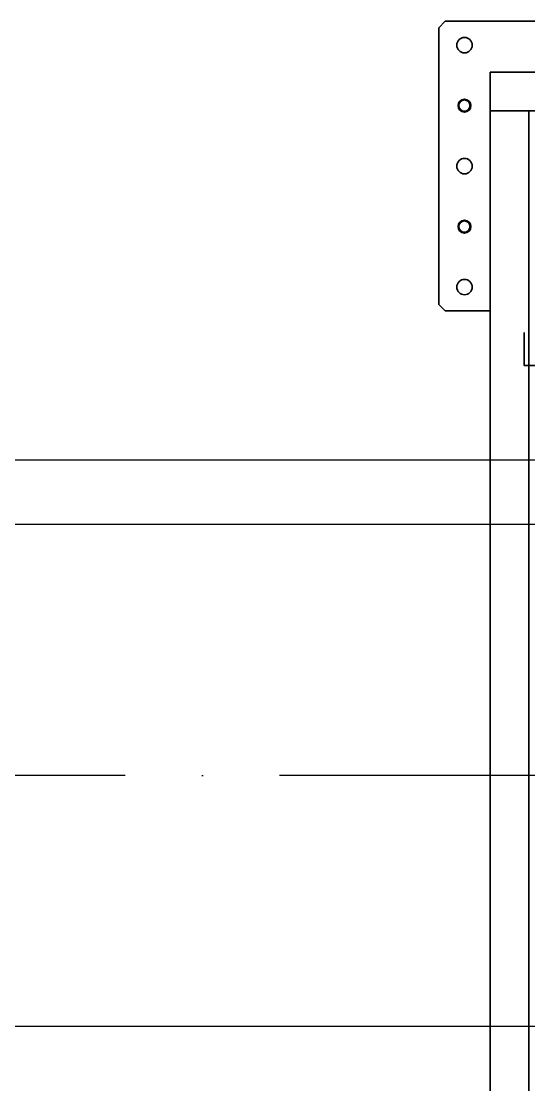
# Model space of a CAD drawing. Header units: millimetres. Extents: x 2509 to 128734, y 2492 to 91667.
# Drawn here: x 71141 to 71930, y 56036 to 57688 of the extents above; entities that cross this region are included whole.
import ezdxf

# ---------------------------------------------------------------- set-up
doc = ezdxf.new("R2010")
doc.units = ezdxf.units.MM
doc.linetypes.add('ACAD_ISO04W100', pattern=[30, 24, -3, 0, -3])
doc.linetypes.add('CENTER', pattern=[50.8, 31.75, -6.35, 6.35, -6.35])
for name, color, linetype in [('7标注层', 4, 'Continuous'), ('SSH_搬运系统', 7, 'Continuous'), ('SSH_货架系统', 7, 'Continuous')]:
    doc.layers.add(name, color=color, linetype=linetype)

# ---------------------------------------------------------------- blocks, each defined once
blk = doc.blocks.new('SSH-提升机')
at = {"layer": 'SSH_搬运系统', "lineweight": 35}
for p, q in [((775744.8, 266287.2), (775734.8, 266277.2)), ((776174.8, 266287.2), (775744.8, 266287.2)), ((776184.8, 266277.2), (776174.8, 266287.2)), ((775734.8, 266277.2), (775734.8, 265987.2)), ((776184.8, 266207.2), (776184.8, 266277.2)), ((775813.8, 264144.2), (775813.8, 266207.2)), ((775813.8, 266207.2), (775822.5, 266207.2)), ((775813.8, 264144.2), (775813.8, 266207.2)), ((775822.5, 266207.2), (775865, 266207.2)), ((775865, 266207.2), (775873.8, 266207.2)), ((775873.8, 266207.2), (775873.8, 265760.2)), ((775873.8, 266207.2), (778198.8, 266207.2)), ((775873.8, 266198.5), (775873.8, 266207.2)), ((775873.8, 266207.2), (778198.8, 266207.2)), ((775873.8, 266198.5), (775873.8, 266156)), ((775873.8, 266147.2), (775873.8, 266156)), ((776218.5, 266154.2), (776261, 266154.2)), ((776261, 266154.2), (776269.8, 266154.2)), ((776269.8, 266154.2), (776269.8, 264204.2)), ((778198.8, 266147.2), (775873.8, 266147.2)), ((776209.8, 266147.2), (775873.8, 266147.2)), ((777863.7, 266147.2), (776269.8, 266147.2))]:
    blk.add_line(p, q, dxfattribs=at)
for centre, radius in [((775771.8, 266247.2), 12), ((775865.8, 266247.2), 10), ((775865.8, 266247.2), 8.75), ((775959.8, 266247.2), 12), ((776053.8, 266247.2), 10), ((776053.8, 266247.2), 8.75), ((776147.8, 266247.2), 12)]:
    blk.add_circle(centre, radius, dxfattribs=at)
blk = doc.blocks.new('*U218')
at = {"layer": 'SSH_货架系统', "color": 2}
for p, q in [((742835.4, 236391.3), (761084.1, 236391.3)), ((742835.4, 235611.3), (761084.1, 235611.3)), ((742835.4, 235511.3), (761084.1, 235511.3))]:
    blk.add_line(p, q, dxfattribs=at)
at = {"layer": 'SSH_货架系统', "color": 1, "linetype": 'ACAD_ISO04W100', "ltscale": 40}
blk.add_line((742835.4, 236001.3), (761084.1, 236001.3), dxfattribs=at)
blk = doc.blocks.new('A$C78651db9')
at = {"layer": 'SSH_搬运系统', "color": 7, "linetype": 'ByBlock', "lineweight": -2, "xscale": -1, "rotation": 90}
blk.add_blockref('SSH-提升机', (286216.9, 781682.8), dxfattribs=at)
at = {"layer": 'SSH_货架系统', "rotation": 180}
blk.add_blockref('*U218', (763477.6, 240777.4), dxfattribs=at)

msp = doc.modelspace()

# ---------------------------------------------------------------- block references
at = {"layer": '7标注层', "linetype": 'CENTER'}
msp.add_blockref('A$C78651db9', (51860.401, 51740.213), dxfattribs=at)

doc.saveas('drawing.dxf')
